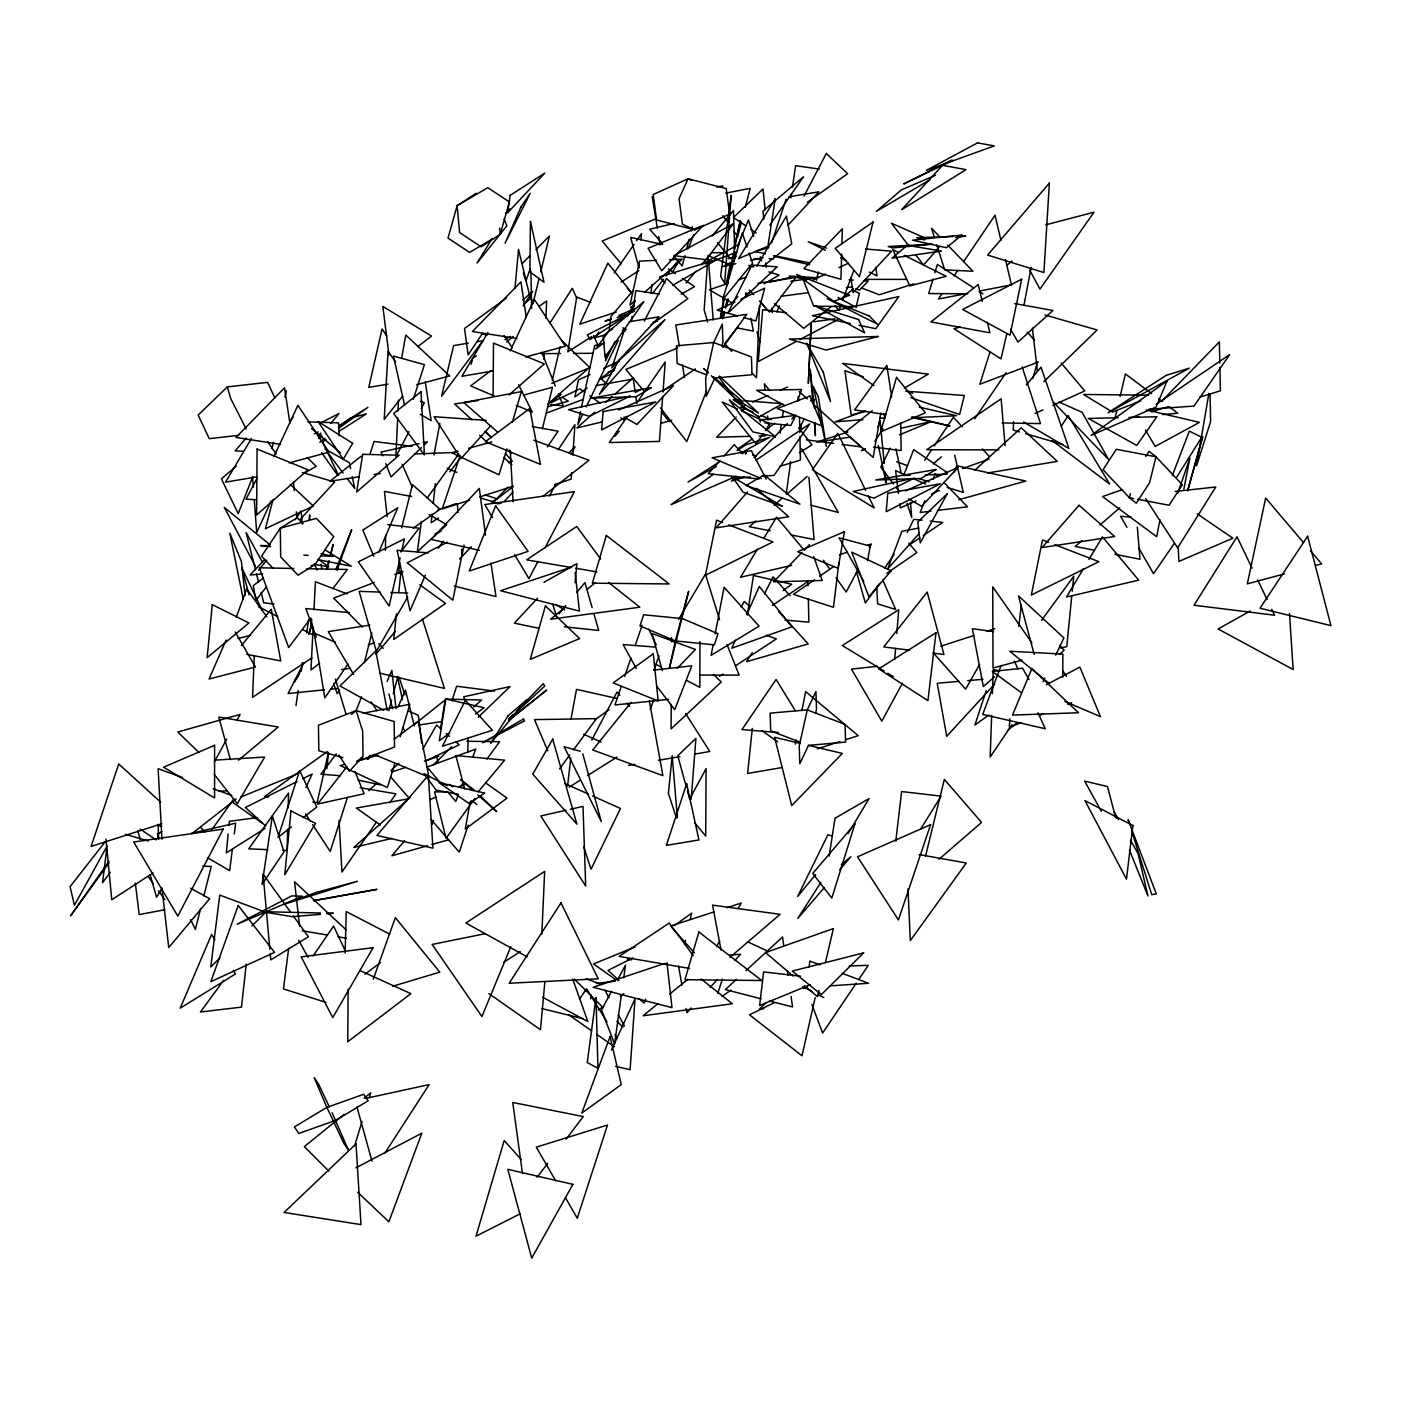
<?xml version="1.0" encoding="UTF-8"?>
<svg xmlns="http://www.w3.org/2000/svg" width="1401" height="1401" viewBox="0 0 1401 1401"><rect width="100%" height="100%" fill="white"/><g stroke="black" fill="none" stroke-linecap="round" stroke-linejoin="round"><path stroke-width="1.5" d="M699.94 641.588L699.835 687.348L686.472 680.343M671.202 704.948L671.097 728.87L721.252 682.007L713.477 674.371M671.517 641.903L671.534 637.56M348.149 989.281L347.728 1041.766L410.878 993.659L360.075 970.578M493.099 396.325L493.502 343.122L544.359 363.857L509.053 394.959M1062.694 677.384L1062.904 654.092L1009.823 651.255L1049.367 683.548M385.45 550.47L385.608 535.27M311.722 619.26L311.512 627.928L311.004 619.33M467.759 752.547L468.074 738.187M287.643 829.217L287.135 850.495L282.862 850.302M288.168 807.939L288.536 793.036L248.713 848.848L267.924 849.671M345.119 952.995L346.257 911.578L389.583 934.082M841.651 254.036L840.933 279.272L803.824 268.694L842.351 228.801L841.948 243.529M991.645 715.456L990.174 757.013L1012.082 724.562M992.398 693.583L993.256 669.52L999.684 670.816M1013.571 421.631L1013.238 430.089L1019.42 431.893M254.299 655.808L252.548 697.295L311.933 657.822M759.552 305.716L756.47 377.762L752.127 373.121M398.917 573.202L399.39 562.291M541.837 934.012L544.656 871.369L465.868 923.014L527.074 956.848M397.709 417.568L395.87 456.603L409.074 431.596M398.007 411.071L398.514 400.231M543.921 359.374L544.218 352.894M545.847 318.342L546.67 301.075L539.508 306.031M313.141 626.895L310.987 669.906L319.656 663.251M313.999 609.698L315.4 581.748L347.238 593.936M571.59 472.61L571.135 479.142L554.481 484.518M572.799 455.185L574.918 424.678L558.193 449.686M1009.876 718.818L1009.298 727.364L1021.364 722.583M639.329 263.668L639.014 267.959L630.643 237.434L662.673 244.474M641.045 240.044L641.518 233.599L636.544 240.744M662.708 396.325L659.416 441.438L609.295 442.523L626.702 417.463M663.023 392.035L665.23 361.966L636.632 403.138M691.201 799.2L695.912 738.362L677.769 755.769L686.315 786.924M894.696 659.328L895.572 648.54M896.798 633.445L898.724 609.733L842.281 645.546L884.189 671.044M514.973 288.308L518.545 249.431L530.349 298.571L523.886 304.262M544.831 982.294L540.471 1029.735L488.861 993.589M575.093 582.711L576.897 563.64L543.903 582.343M228.153 833.91L226.314 852.841L264.929 828.499M228.976 825.504L229.396 821.301L256.978 817.641M590.609 998.878L591.012 994.675M1071.818 595.495L1066.756 646.667L1060.487 647.945M1072.255 591.222L1073.726 576.301L1041.538 620.363M752.302 728.467L747.626 773.457L782.021 767.538M396.448 613.848L393.734 639.451L445.536 603.428L419.845 584.812M398.725 592.518L400.984 571.17M432.103 514.062L431.158 522.748L438.478 517.967M433.259 503.204L435.361 483.643M650.957 293.177L651.868 284.718M246.226 964.151L241.497 1007.126L200.466 1011.995L223.652 980.35M326.818 768.554L328.499 753.37M567.58 786.136L570.767 758.029M809.113 967.163L809.813 961.086L819.935 964.904M895.799 841.16L901.614 791.53L941.104 796.153L920.439 829.445M1018.79 626.387L1021.364 604.707M780.164 433.154L781.198 424.713M838.831 562.992L833.472 607.281L793.439 594.357L814.384 579.874M606.3 354.435L605.512 360.775L615.074 341.564M609.155 331.196L610.959 316.398L633.497 290.147M106.704 849.199L102.501 882.77L110.259 872.385M232.391 849.059L229.659 870.616L207.628 857.815M234.3 833.963L235.666 823.175L191.639 833.227M288.676 948.302L283.457 988.931L325.908 1002.363M786.259 494.08L790.619 461.647M421.438 521.4L417.305 551.731L446.359 525.165M621.361 994.938L614.601 1043.903L601.519 1009.981L611.501 991.295M623.725 977.916L625.494 965.131L617.491 980.087M631.448 320.671L632.079 316.381M632.692 312.09L635.826 290.672L659.503 294.052M790.917 197.821L791.547 193.531M792.476 187.104L795.593 165.686L819.287 169.066M295.979 705.596L298.185 690.588M301.022 671.289L302.283 662.708M306.644 633.059L308.605 619.837L308.22 622.394M829.164 856.081L835.014 818.254L869.11 798.517L848.148 833.613M747.311 615.109L753.493 575.478L791.74 584.252L783.124 590.592M440.579 728.397L445.29 699.117L481.716 699.975L473.556 707.05M724.019 296.697L720.499 317.589L724.37 298.623M726.138 284.158L730.481 263.055M1208.87 393.488L1196.559 465.868L1210.622 421.631L1210.079 393.576M782.353 417.253L783.457 410.791M880.791 413.102L873.156 457.409L844.891 432.471L872.315 410.703M401.579 358.463L405.8 335.067L449.703 375.906L416.535 384.785M867.569 560.698L870.231 546.11L839.041 537.791L863.787 581.573M470.316 801.144L465.237 829.112L507.039 798.08L485.692 782.914M433.96 455.027L439.844 423.33M571.083 718.643L576.511 689.362L616.598 698.363M1023.956 305.173L1031.154 267.328M713.144 644.688L711.113 655.335L759.097 626.159L724.089 587.264L715.158 634.058M1159.958 519.824L1156.683 536.688L1102.517 496.567L1122.639 489.562M1183.827 489.212L1189.887 458.18L1177.716 493.292M795.26 744.141L796.083 739.938M801.915 710.517L805.645 691.604L858.2 735.665L845.941 739.623M726.681 306.626L728.205 298.956M464.029 545.042L452.821 600.153L407.183 562.799L447.444 542.152M726.961 285.962L740.288 220.605L733.914 248.205M580.522 411.754L577.79 424.556L582.501 414.749M581.433 407.481L594.672 345.539L604.531 343.315M721.988 346.117L722.934 341.879L722.321 324.139L713.687 342.527L705.631 378.655L706.227 396.378L714.878 378.007L752.022 374.732L751.426 356.992L713.687 342.527L676.543 345.784L677.138 363.524L706.927 374.943M815.575 713.494L816.52 709.239L815.925 691.499L807.274 709.887L799.218 746.015L799.813 763.755L808.465 745.367L845.609 742.11L845.013 724.37L807.274 709.887L770.13 713.144L770.725 730.884L800.514 742.32M815.172 997.582L802.002 1055.776L749.482 1014.797L774.56 1002.573M328.534 752.407L317.116 802.545L312.913 802.055M400.108 557.773L389.145 606.003L358.341 561.836L404.399 538.912L401.544 551.486M684.529 944.502L685.474 940.334M690.238 919.441L691.674 913.172L674.284 925.641M818.99 990.367L817.501 996.741L804.507 985.709M825.417 962.68L833.35 928.6L765.506 952.575L793.124 976.042M1006.899 333.438L1000.979 358.884L953.976 328.762L960.175 326.993M552.274 380.266L560.172 346.695M1114.881 418.846L1116.807 410.668M1120.152 396.395L1125.423 373.944L1151.604 393.576M816.468 280.218L818.412 271.969M855.923 307.817L859.356 293.387L851.633 289.622M327.239 569.209L329.235 560.925M330.724 554.726L333.21 544.394L330.373 554.849M471.174 364.295L472.68 358.008L476.463 355.854M542.415 428.706L552.467 387.271L523.361 395.17M539.14 278.291L532.94 303.719L530.384 295.558M540.698 271.934L549.49 235.928L535.918 249.676M925.588 855.871L944.344 779.429L981.558 822.405L938.933 859.338M1130.379 493.73L1129.399 497.723L1136.281 503.204L1149.591 482.75L1156 456.814L1149.1 451.332L1145.773 456.446M401.649 527.879L412.472 484.588L440.002 509.316L413.313 528.142M271.934 448.6L273.475 442.418M284.858 396.991L286.399 390.809M364.418 662.638L371.825 632.954M200.658 908.478L195.352 929.493L190.711 919.686M203.846 895.887L211.271 866.466L202.795 866.151M741.497 221.953L737.679 236.646L733.984 231.393M745.297 207.243L750.2 188.347L725.665 193.145M273.037 499.439L265.402 528.755L313.316 506.076L290.305 484.431M684.914 255.612L682.217 265.91L673.741 256.33M686.525 249.448L689.222 239.151M691.358 230.92L692.444 226.787M1187.593 490.7L1202.671 436.657L1187.75 490.735M388.813 710.57L391.597 700.08M393.278 693.793L397.761 677.033M311.652 623.848L308.815 634.32L311.898 624.338M326.398 569.489L328.675 561.118M476.182 193.25L457.111 205.754L459.598 232.548L481.173 246.839L500.245 234.335L509.351 201.954L487.776 187.664L457.111 205.754L448.005 238.117L469.58 252.408L493.029 238.59M1032.782 378.655L1037.423 362.229M400.196 736.768L409.845 704.3L362.877 713.232M512.381 422.034L521.417 391.579L463.784 402.542L497.373 431.911M722.443 318.482L724.282 312.283M725.508 308.15L727.977 299.867M933.031 278.992L928.688 293.545L967.741 293.807M934.887 272.74L937.357 264.421L973.818 288.011M354.541 1146.036L362.053 1121.43M369.549 1096.843L370.792 1092.745L364.155 1098.139M394.819 763.492L387.376 787.502L340.25 765.576L344.471 764.421M507.022 448.793L498.949 474.799L451.84 452.856L458.145 451.14M990.069 351.651L979.842 384.242L1038.264 362.036M370.074 453.959L374.032 441.455L411.999 446.341M451.998 700.815L456.621 686.227L494.588 691.113M347.448 797.397L330.233 851.458L312.616 824.646M413.295 399.338L424.415 364.663L393.453 356.064L404.521 404.942M721.708 317.782L723.687 311.6M725.018 307.484L727.644 299.254M717.732 993.362L722.391 979.159M986.234 690.605L974.886 725.07L988.913 714.965M468.162 825.171L459.265 852.141L431.105 819.48M625.039 328.114L611.817 367.92L659.135 316.801L629.172 321.775M771.601 242.933L786.136 199.135M460.176 455.395L442.226 508.966L469.282 500.297M621.221 686.595L614.969 704.966L668.435 699.362M624.706 676.385L630.958 658.015M635.143 645.756L642.096 625.336M722.811 318.692L724.895 312.598M797.519 401.019L801.512 389.496L756.575 390.319L784.77 405.554M525.953 280.865L530.173 268.887M653.899 670.238L658.978 655.843M877.954 427.007L880.126 420.86L884.241 463.556M373.244 979.246L395.345 917.673L439.774 972.154L392.665 986.251M337.046 570.26L351.669 529.771L335.75 569.717M432.103 824.471L433.557 820.426M236.314 617.07L246.699 588.963L266.838 616.825M840.477 306.224L838.989 310.199L834.733 305.523M842.702 300.252L853.804 270.393M1001.085 665.475L982.714 714.405L1045.286 728.748L1038.001 712.811M458.057 795.47L455.763 801.512L447.567 791.653M461.139 787.397L462.68 783.369M472.697 757.153L475.762 749.08L427.095 767.012L439.389 781.811M954.396 471.857L956.725 465.745L1025.812 481.051L958.722 499.754M776.925 311.968L779.254 305.873M1172.322 475.569L1189.309 431.14L1201.725 437.235L1176.455 477.601M650.152 709.431L654.022 699.432M924.73 500.787L920.194 512.451L930.947 511.172M933.031 479.422L935.29 473.591L938.215 476.62M356.099 710.78L361.563 696.805M688.276 248.695L693.793 234.58M706.454 391.177L686.77 441.578L660.449 407.901M252.495 477.356L238.223 513.642L221.411 478.879L236.244 466.06M733.564 255.893L735.21 251.9M737.697 245.893L748.414 219.939L753.703 236.296M510.77 946.761L481.926 1016.531L432.138 944.449L485.114 933.696M745.455 454.204L747.153 450.176L743.616 452.716M378.725 552.397L397.779 507.775L362.806 530.068L373.734 556.144M387.079 681.516L391.877 670.379L395.975 708.748M425.344 575.163L410.038 610.731L397.096 550.295L428.443 552.905M398.077 706.892L405.467 690.028L414.293 726.016M226.086 640.152L209.029 679.03L255.472 666.999L235.245 632.061M368.06 759.202L369.794 755.279M735.35 640.222L731.795 648.19L792.038 626.79L759.254 586.511L746.856 614.374M271.216 500.945L256.698 532.555L254.317 500.192M611.414 1050.085L635.021 998.948L630.1 1069.716L615.494 1066.301M305.821 787.625L312.178 774L302.634 778.781M645.791 999.158L643.97 1003.046L639.294 998.79M273.896 456.691L297.905 405.309L329.007 452.103L289.271 462.873M510.297 350.775L534.306 299.411L565.409 346.205L525.655 356.975M1042.957 681.744L1044.778 677.944M1055.706 655.09L1063.902 637.945L1018.474 595.88L1034.183 654.39M586.266 406.903L618.331 340.215M627.49 316.573L635.126 301.197M794.997 417.008L790.777 425.501L764.911 422.892M907.218 532.555L913.785 519.368L922.051 520.244M764.421 594.042L773.002 576.844L790.094 595.723M890.283 448.145L880.809 467.163L893.593 484.028M303.877 662.726L288.098 693.548L324.402 689.817M549.472 496.094L555.374 484.711M571.083 454.379L575.005 446.796L568.894 452.733M644.267 321.092L666.526 278.466L687.856 298.693L651.167 324.717M538.002 561.258L528.93 578.666L514.587 554.586M545.077 547.738L574.357 491.681L484.799 504.57L492.522 517.529M804.051 196.087L826.31 153.48L847.623 173.706L807.449 202.217M799.411 428.233L804.472 418.636M812.545 403.26L814.576 399.425L810.566 400.774M858.305 568.981L846.186 592.028L836.047 577.895M869.426 547.861L871.44 544.008L867.447 545.374M256.838 478.687L245.998 499.194L256.523 499.684M421.263 408.497L424.31 402.735L420.388 401.351M591.8 739.956L617.035 692.041L619.855 695.211M214.458 761.741L226.752 739.045M237.014 720.114L240.079 714.44L177.769 732.023L198.854 752.425M689.87 798.57L706.086 768.641L705.701 836.064L694.756 822.93M902.489 683.145L881.807 721.182L851.475 669.1L877.289 666.263M107.141 846.011L74.446 905.204L70.05 886.693L105.005 842.001M673.391 270.638L678.697 261.059M716.524 946.621L719.746 940.947M738.012 908.724L741.234 903.05L726.681 907.778M979.579 664.547L965.604 689.169L933.189 652.796M422.839 749.08L436.587 725.018L441.438 729.256M741.076 607.036L744.264 601.484L749.097 605.722M339.392 690.045L337.273 693.775L333.526 683.618M407.779 596.914L376.309 651.342L359.111 591.327L380.284 592.08M301.863 668.872L294.298 681.867L299.166 674.634M756.803 266.208L786.434 216.104L791.74 243.809L763.107 266.243M251.497 438.425L225.508 482.172L256.821 476.848M487.898 332.527L461.91 376.274L493.222 370.95M162.078 888.059L156.562 897.305L150.117 874.469M678.557 619.33L705.456 574.2L719.536 619.627M757.416 549.087L740.569 577.265L791.565 565.391M764.158 537.809L776.504 517.144L804.419 550.435M1083.323 568.824L1066.476 597.001L1138.715 580.172L1102.412 536.881L1088.945 559.437M626.492 416.447L624.268 420.142L620.818 417.708M491.733 239.151L477.076 263.038L506.847 225.859L504.132 218.924M752.249 652.691L746.54 661.692L808.219 643.935L778.448 611.274M874.889 441.385L883.015 428.724M820.933 882.35L797.729 918.513L824.278 887.639M550.05 322.843L572.308 288.308L576.739 298.15M598.875 332.072L595.32 337.571L605.652 334.821M384.802 1153.251L429.144 1084.602L365.766 1098.402M1061.275 426.254L1068.21 415.607L1109.68 484.081L1052.028 440.474M295.261 519.736L301.057 510.91L302.336 523.974M523.151 305.891L532.678 291.461L522.766 299.972M109.015 862.876L70.61 915.816L108.998 861.23M303.054 523.729L297.275 517.652L280.305 528.177L280.69 556.95L298.028 575.181L314.997 564.656L333.753 536.618L316.398 518.37L280.305 528.177L261.549 556.215L273.125 568.368M924.642 460.246L931.84 449.493M934.239 445.921L953.433 417.253L962.119 426.745M482.469 333.508L468.109 354.803L464.537 328.464L506.426 298.045M942.05 293.65L938.442 299.008L966.357 293.597M954.081 275.822L957.689 270.481M963.713 261.549L995.008 215.194L1000.979 240.517M884.644 568.246L894.136 554.218M856.291 983.134L822.632 1033.045L811.88 1004.464M858.69 979.579L868.305 965.324L849.146 965.99M974.676 418.846L1006.146 372.596M547.353 446.937L558.123 431.193L532.275 426.569M579.436 999.211L586.546 988.791L606.948 1021.749M348.043 663.986L324.787 697.908L314.209 633.077L335.399 642.271M313.018 956.147L333.578 926.096L345.469 951.191M1174.161 543.57L1153.513 573.692L1138.628 547.756M763.055 433.907L756.102 444.012L722.145 402.052L737.451 409.022M765.366 430.545L770.007 423.803L741.287 410.756M376.274 822.282L341.932 872.035L339.077 820.356M389.776 802.72L395.905 793.842L360.18 787.712M614.181 272.967L634.075 244.334M812.317 469.93L837.833 433.277L865.573 490.245M769.814 225.018L803.491 176.789L763.055 211.008L763.755 219.467M438.303 548.211L443.241 541.206M427.165 498.108L458.635 454.064M211.604 829.987L233.967 798.763M722.846 347.518L746.733 314.349L675.825 324.962L679.292 345.977M474.676 798.728L446.043 838.288L434.555 791.863L447.444 791.863M486.918 759.132L499.597 741.689L466.778 741.252M559.524 768.886L569.717 755.034M573.517 749.833L596.423 718.643L534.464 719.606L547.809 750.866M879.81 583.359L865.328 602.955L856.536 571.906M310.829 618.051L288.676 647.542L259.378 567.79L293.702 568.456M332.983 588.56L347.325 569.471L306.574 568.701M449.966 471.734L460.526 457.812M336.31 753.913L320.917 774.175L340.443 775.769M537.038 1177.383L547.616 1163.495M566.109 1139.171L583.271 1116.579L512.731 1102.447L522.485 1173.6M400.844 551.889L419.074 528.195L387.814 524.639M652.919 292.862L663.549 279.289M666.193 275.892L678.154 260.621M290.462 420.528L293.142 417.113M346.94 766.697L317.607 804.034L364.102 793.754L355.048 771.653M738.169 326.538L724.632 343.648L731.865 351.406M402.63 396.115L384.207 419.389L388.059 351.371L395.572 361.826M266.488 586.879L255.91 600.241L253.283 585.653L263.493 577.895M631.133 702.339L592.711 749.973L662.883 775.646L649.328 700.763M258.625 570.154L266.698 560.242M815.627 874.522L797.677 896.43L827.886 834.786L832.071 835.872M241.357 645.598L271.286 609.26L280.76 660.939L246.594 654.285M318.57 438.215L321.302 434.923M330.846 423.382L339.024 413.488L321.95 422.279M1026.25 385.012L1041.031 367.15L1068.91 448.478L1023.641 422.034M559.017 613.726L565.829 605.53M576.739 592.413L584.935 582.588L592.115 607.561M478.231 791.793L504.623 760.148L455.85 755.524L464.659 788.868M712.181 235.911L733.476 210.588L734.614 249.36M686.052 283.02L695.859 271.391M701.463 264.754L711.253 253.126M614.969 436.254L619.207 431.228M404.574 840.705L391.895 855.766L427.603 845.714M246.243 437.883L235.175 450.877L243.581 451.315M375.731 654.407L395.415 631.291M426.955 776.907L376.922 835.434L432.944 848.165L428.338 775.278M839.654 869.758L850.827 856.764L841.248 864.68M939.633 246.629L923.522 265.017L915.816 254.982M747.451 492.014L716.156 527.827L788.728 516.759L756.382 488.354M919.336 533.326L887.779 568.806L901.894 531.277L918.758 528.089M737.749 296.609L732.093 302.949L709.344 289.779L727.96 283.422M719.799 460.806L708.276 473.713L758.992 479.019M724.124 455.955L734.212 444.66L742.88 453.854M505.498 213.67L509.806 208.872M490.788 425.694L460.964 458.617L434.065 416.71L486.34 420.388M362.159 757.223L349.374 771.338L338.849 754.929M703.355 225.246L661.745 270.708L648.068 248.327L701.376 226.069M691.236 1007.949L686.893 1012.695L686.122 1008.457M710.114 987.407L717.365 979.492M734.789 960.526L740.586 954.204L729.693 955.149M994.622 684.126L946.726 736.296L937.199 683.25L959.002 681.376M300.252 519.281L334.699 482.067L302.336 472.47M787.852 225.351L818.92 191.814L788.938 196.788M537.354 598.385L514.36 623.147L539.192 628.366M504.202 501.505L512.994 492.171M264.842 559.454L250.079 574.97L262.74 573.955M677.261 668.347L695.439 649.469L652.025 633.48L662.288 670.624M459.616 558.946L471.436 546.74M736.173 417.06L716.699 437.217L750.551 436.289M742.145 410.861L745.139 407.761M802.02 552.362L773.58 581.8L822.229 580.487L813.753 556.565M805.015 549.262L809.515 544.621M508.038 487.04L494.641 500.84L513.484 486.322M736.015 476.428L731.48 481.086L744.019 477.268M754.106 457.777L787.309 423.592M791.828 418.917L794.857 415.817M513.361 714.475L508.861 719.098L544.726 686.14L543.29 683.653L516.356 711.393M1154.477 408.707L1151.464 411.824L1168.171 406.728M1162.024 400.931L1219.36 341.879L1219.816 363.157M522.328 263.406L529.876 255.788M433.434 764.946L451.612 746.698M219.939 957.846L210.78 966.953L219.747 895.081L265.7 912.279L251.97 925.938M765.541 1003.116L759.535 1009.053L763.755 1008.615M1043.885 381.65L1097.123 329.971L1044.953 314.962M274.929 398.112L267.556 382.368L227.312 386.904L198.154 415.046L209.239 438.653L238.87 435.308M421.386 447.655L391.019 476.953L385.678 463.538M424.415 444.712L427.463 441.788L423.242 442.716M478.161 717.33L510.052 686.56L463.696 696.805L465.22 700.64M1059.454 654.582L1064.112 650.117L1059.699 645.423M736.471 979.352L725.35 989.579L761.058 998.808M745.997 970.595L782.546 937.006L783.754 945.482M974.781 470.298L1021.241 427.778L1057.282 461.402L987.425 472.995M368.761 790.619L376.676 783.439M390.932 770.515L398.847 763.317M594.549 412.244L576.879 427.97L602.29 421.894M605.81 402.245L612.237 396.536M615.459 393.663L633.129 377.955L635.248 392.508M410.055 797.467L353.788 847.482L391.912 838.376M547.773 404.153L588.543 368.2L551.766 383.314M634.898 300.777L630.012 305.068L639.556 261.129L656.596 260.341M644.67 292.161L682.164 259.15L669.38 259.745M755.945 520.979L749.342 526.706L770.217 530.839M774.088 505.201L782.336 498.038M787.274 493.747L807.081 476.55M1081.852 540.716L1075.25 546.443L1094.041 550.155M1099.995 524.955L1119.784 507.757M933.241 463.889L941.384 456.814M506.637 342.107L513.239 336.433M994.622 676.788L983.309 686.508L972.382 628.716L993.484 631.588M729.939 957.356L780.094 914.328L712.549 905.116L721.042 950.071M367.255 759.307L372.176 755.104M238.573 760.165L278.239 727.014L218.784 717.067L230.324 759.622M673.426 641.938L676.736 639.171M561.171 394.364L551.223 402.595L578.28 389.618M1007.757 730.341L1016.023 723.494M351.458 714.44L356.099 710.622L394.136 721.497L394.522 746.996L358.849 760.866M356.852 761.636L363.034 756.558L362.666 731.042L356.099 710.622L318.447 725.263L318.815 750.761L342.842 757.626M563.832 608.402L550.575 619.224L639.819 607.193L608.542 582.466M587.037 589.436L595.337 582.676M658.05 1003.589L643.129 1015.778L732.373 1003.746L701.095 979.001M669.643 994.115L687.891 979.211M344.226 1114.303L304.35 1146.613L328.885 1171.166M361.178 456.183L330.023 481.226L359.321 476.743M414.258 724.667L443.784 700.955M1006.986 265.139L1012.1 261.076M509.982 719.238L546.67 690.098L508.475 720.604M319.813 442.296L324.927 438.233M338.552 427.41L350.495 417.953L366.397 413.873L338.849 431.473M831.213 306.609L803.754 328.342L774.438 303.562M843.227 297.1L853.507 288.956M542.993 496.252L589.015 460.246L533.781 440.177M191.867 833.7L236.174 799.008M291.496 826.835L278.011 837.378L299.674 770.62L316.766 807.064L303.281 817.606M417.883 346.572L431.561 336.047L382.841 306.451L388.953 354.961M604.129 342.65L595.67 349.077L608.892 331.004L612.727 329.095M490.77 370.705L470.613 385.94L494.465 396.063M364.908 974.325L380.529 962.54M394.294 739.08L418.199 721.235L428.881 777.082L373.822 754.368M317.432 435.746L320.917 433.137M449.633 733.126L439.319 740.726L445.816 699.011L484.063 707.768L475.464 714.107M722.075 996.409L730.832 990.104M338.464 428.478L367.885 407.358L338.762 425.904M587.159 388.059L574.865 396.886L578.438 379.916L590.049 374.575M599.453 379.251L615.249 367.92M713.529 474.256L671.079 504.675L736.103 476.305M327.274 751.566L264.719 796.433L268.904 796.924M595.057 719.676L608.997 709.729M738.309 448.565L752.284 438.916M766.242 429.249L774.963 423.225M819.638 576.266L833.595 566.617M886.921 573.237L916.849 552.554L908.811 543.15M755.892 460.264L809.638 423.925L774.053 475.359L763.335 476.095M1156.158 404.329L1229.623 354.663L1194.037 406.08L1148.995 409.18M663.268 390.581L695.421 368.918M158.348 833.858L161.833 831.511M772.354 605.425L807.922 581.52L808.027 585.811M909.249 545.007L919.827 537.879M923.347 535.515L942.733 522.45L930.334 521.137M719.536 676.368L723.074 674.021M735.507 665.825L776.347 638.926L766.347 635.231M621.098 282.144L638.874 270.621M153.059 872.946L111.765 899.74L105.968 839.059M503.835 962.259L520.226 951.629M718.888 462.19L687.996 482.049L716.384 466.48M737.066 450.492L746.155 444.642L769.394 437.41L740.989 452.978M322.318 442.016L325.995 439.669M318.763 438.671L322.388 436.341M591.817 336.608L567.825 351.809L576.739 297.047L590.819 302.441M799.516 452.698L811.967 444.835L798.745 427.883M569.174 787.134L580.207 780.199M587.562 775.559L617 757.048M598.157 1009.911L603.673 1006.426M620.223 995.988L623.9 993.677M636.702 391.947L642.253 388.48M930.439 179.503L876.431 211.341L901.351 189.888L935.465 175.265M672.883 285.279L716.787 259.535L659.591 276.925L665.09 282.932M745.42 294.718L751.041 291.443M764.14 283.808L779.131 275.104L768.991 271.864M491.558 502.066L497.18 498.809L485.026 494.921M904.328 388.112L928.32 374.12L842.684 363.384L873.926 385.608M504.92 339.707L510.612 336.468M303.457 473.573L316.241 466.375L307.134 457.391M681.236 294.105L694.546 286.662L682.392 278.344M864.995 448.618L861.317 450.684L865.328 449.02M1250.182 611.011L1218.099 628.979L1293.158 669.52L1289.498 613.55M702.917 263.668L738.765 244.422M634.478 311.162L617.018 317.659M796.066 341.581L758.221 361.528L762.687 309.656L786.259 312.808M799.848 339.585L837.71 319.638M1046.424 684.704L1079.856 667.086L1100.468 716.647L1064.848 701.428M355.959 1167.804L421.841 1133.164L388.883 1221.795L357.64 1192.216M734.282 260.726L723.214 266.488L735.823 263.703M519.964 1213.896L476.007 1236.207L504.185 1140.554L521.382 1159.713M296.907 781.67L245.368 807.519L265.682 825.995M632.849 957.934L608.034 970.385L618.962 980.315M314.384 433.82L318.167 431.928M951.612 160.117L903.785 183.899L952.96 160.239M914.503 478.004L873.874 498.143L853.086 491.488L912.384 478.459M803.491 988.476L807.361 986.602M425.957 760.936L459.195 744.789L455.973 741.97M599.54 379.426L611.134 373.874M812.002 280.55L825.487 274.106M838.971 267.661L848.603 263.055M734.947 301.933L717.119 310.164L737.521 315.855M740.901 299.184L764.683 288.186L755.875 320.952L743.633 317.554M435.168 533.869L441.122 531.119M603.603 368.34L619.084 361.213M1035.094 413.435L1043.027 409.828M1052.957 405.327L1084.724 390.932L1061.205 363.034M694.773 229.852L729.606 214.125L726.243 188.592L688.049 178.768L653.216 194.494L656.579 220.027L694.773 229.852L682.427 224.23L679.065 198.697L688.049 178.768L691.586 180.379M618.787 410.02L673.531 385.573L636.982 424.468L624.093 417.06M905.344 490.963L958.126 467.391L921.578 506.286L908.689 498.879M915.991 500.91L900.335 507.863L899.81 503.73M931.63 493.94L939.458 490.455M430.107 799.603L435.939 797.011M459.283 786.626L465.114 784.035M744.667 405.484L740.761 407.148L752.915 412.122M752.46 402.14L768.046 395.45M779.744 390.424L787.537 387.079M300.444 897.043L237.207 924.187L291.811 895.887L302.406 896.202M610.906 318.745L604.987 321.232L610.994 319.446M618.822 315.435L634.618 308.798M655.808 218.801L602.15 241.042L621.203 263.843M677.506 347.991L625.844 369.426L643.549 390.599M899.442 434.853L931.56 421.526L901.824 428.041M810.216 984.745L759.64 1005.498L763.598 971.909L800.496 976.182M240.762 797.046L298.168 773.597M635.091 946.971L593.516 963.941L615.74 979.632M1140.817 400.861L1112.429 412.069L1083.533 394.469L1148.522 395.17M1039.489 715.421L1043.5 713.827M1067.65 704.265L1071.677 702.672M374.4 582.413L333.648 598.139L362.229 627M394.784 574.568L402.945 571.415M368.235 645.003L374.295 642.691M546.408 413.085L583.149 399.443M864.557 411.088L835.154 421.859L862.771 419.652M705.158 263.808L736.821 252.285M921.753 483.1L927.865 480.928M962.522 468.582L989.018 459.125M738.309 279.885L746.593 277.048M437.742 509.946L456.358 503.589M839.409 554.831L847.412 552.134M391.685 772.056L405.992 767.275M424.398 761.111L438.723 756.33M616.247 312.003L579.804 324.174L607.859 263.125L632.376 293.702M630.415 307.274L634.478 305.926M508.3 462.628L512.381 461.279L505.393 453.451M570.33 567.493L500.577 590.732L579.436 611.099L575.146 572.554M664.932 963.363L593.131 987.285L671.99 1007.652L666.981 962.68M940.754 646.246L974.028 635.441M986.514 631.378L994.833 628.681M670.536 926.026L714.195 911.841M847.798 432.033L816.695 442.086L850.267 437.112M817.308 748.852L839.794 741.602M479.685 496.952L512.994 486.287M161.868 823.718L91.1 846.414L118.735 764L160.747 802.213M913.82 283.878L879.268 294.788L861.37 287.853M779.534 466.445L800.426 460.088L799.918 436.692M1199.519 397.184L1220.411 390.826L1219.903 367.412M661.202 423.242L671.709 420.282M431.806 844.523L448.618 839.794M468.67 448.267L491.804 441.945M357.08 760.971L378.13 755.227M310.987 565.741L314.997 564.656M1021.924 660.204L993.011 668.014L992.731 586.826L1031.924 642.919M1284.472 573.885L1247.31 583.867L1265.663 498.055L1303.455 542.502M1315.451 565.566L1321.651 563.903L1310.443 550.733M736.383 256.33L728.257 258.502L734.719 258.537M756.68 250.937L768.851 247.697M622.184 330.408L626.317 329.305M653.181 322.142L657.314 321.039M547.633 406.745L568.351 401.211L562.134 397.289M1045.794 224.825L1094.023 212.181L1039.98 289.096L1029.682 270.148M865.993 411.211L851.23 414.994L844.891 370.705L863.384 376.851M237.907 638.523L250.481 635.354M674.179 223.407L649.696 229.204L662.428 243.581M769.587 282.249L790.146 277.451M566.109 810.216L540.768 815.96L585.688 886.062L583.009 806.398L570.33 809.27M419.039 443.644L381.107 452.05L382.631 455.868M750.533 260.481L763.142 257.696M608.244 371.983L614.514 370.617M979.246 291.093L1011.452 284.858L1005.463 259.518M164.845 909.739L139.189 914.59L135.337 883.085M596.231 385.573L634.093 378.883M408.899 798.763L356.309 808.044L380.477 825.066M313.964 900.493L376.887 889.372L313.404 900.825M628.471 765.454L634.881 764.351M658.435 760.305L679.835 756.645M694.826 754.071L709.799 751.496L685.597 713.564M388.024 384.137L368.778 387.341L382.053 328.937L386.869 336.152M468.267 343.175L453.644 345.592L441.613 396.15L482.872 340.758L476.603 341.791M955.429 237.715L965.744 236.051L957.198 236.349M369.794 625.126L328.307 631.606L353.612 674.511M373.979 474.501L380.266 473.538M418.899 725.035L441.928 721.515M757.783 283.3L795.873 277.503L769.517 312.073L759.447 301.022M497.005 503.782L501.243 503.134M716.594 186.946L723.039 185.965M478.091 400.546L454.554 403.943L472.119 419.932M341.546 669.555L350.215 668.312M790.794 281.268L818.272 277.345M813.823 321.81L834.961 318.798M780.637 296.364L808.202 292.704M846.344 287.643L852.701 286.785M596.283 983.59L615.389 981.068M760.27 419.985L795.856 415.309M937.392 510.402L967.496 506.829L944.081 482.662M1175.264 491.471L1215.788 486.988L1177.628 547.896L1145.668 498.651M653.602 670.098L691.779 665.878L674.704 709.659L656.701 686.14M330.811 689.169L337.221 688.504M931.945 244.229L892.419 247.942L888.252 246.471L931.84 244.159M1132.236 417.288L1138.75 416.71M1162.602 414.573L1177.803 413.225L1169.064 406.675M967.723 680.623L982.977 679.31M320.391 914.345L292.214 916.657L262.075 911.683L320.426 912.979M326.888 913.802L333.385 913.277L326.906 913.137M879.758 418.286L884.013 417.936M731.164 478.301L750.463 476.97M830.233 985.849L868.585 983.274L842.229 973.327M214.406 760.148L264.631 757.048L237.329 803.684L214.318 774.543M218.556 791.267L227.207 790.794M911.893 417.813L956.655 415.694L919.301 407.166M415.011 453.942L455.623 452.453M952.943 236.489L916.639 237.715L924.678 240.009M910.16 475.342L903.627 475.552L913.715 449.581L947.531 472.873M925.396 474.851L947.146 474.168M759.009 436.061L765.366 435.886M1118.296 417.708L1088.314 418.461L1136.754 445.413L1156.823 416.745L1128.996 417.445M540.961 353.665L560.435 353.525M573.412 353.42L592.886 353.28M711.813 252.705L724.79 252.67M865.415 279.377L906.447 279.377M700.255 675.089L739.15 675.124L727.031 644.688M998.878 449.879L926.691 449.721L1001.12 398.795L1005.077 445.641M754.071 258.677L760.533 258.712M769.131 258.765L773.44 258.8M269.15 545.672L260.463 545.549L270.638 546.635M1002.118 422.927L1040.523 423.61L1022.187 366.957M307.817 421.841L338.447 422.874L339.27 435.676M390.879 592.465L407.831 593.078M303.859 555.164L308.08 555.339M320.706 555.864L333.333 556.407L321.109 553.693M816.976 277.766L789.201 276.015L806.293 279.394M849.006 279.78L853.279 280.06M863.962 280.725L868.235 281.006L859.706 289.972L855.433 289.114M905.852 391.194L964.326 395.485L959.615 414.486L910.86 397.639M655.423 647.104L623.147 644.565L636.264 668.487M739.675 400.283L733.231 399.775L758.869 417.078L782.564 403.698L743.966 400.633M778.238 732.46L741.952 729.571L776.101 679.485L795.453 710.955M865.73 249.028L891.544 251.182L853.069 292.686L850.845 277.608M1131.22 517.197L1120.572 516.251L1126.947 527.371M784.98 620.083L808.867 622.184L808.324 598.647M349.339 612.605L305.803 608.559L316.293 636.965M564.445 626.79L598.7 630.45L593.901 613.813M550.313 404.399L563.272 405.905L558.491 393.979M627.368 959.3L631.553 959.79M909.529 650.169L883.733 646.929L927.217 592.115L943.941 654.477L933.189 653.129M873.541 447.077L901.123 450.597L900.72 422.892M274.001 604.076L263.721 602.763L261.129 592.43M806.381 439.844L833.718 443.381M842.124 444.467L861.055 446.919L849.654 436.727M886.132 414.591L854.592 409.915L886.886 365.398L891.666 396.921M516.987 338.499L472.4 331.529L520.962 281.881L526.286 317.449M280.603 444.397L235.998 437.445L284.561 387.779L289.884 423.365M313.806 564.27L328.64 566.74L318.097 559.209M302.178 930.789L327.501 935.062M338.044 936.831L346.485 938.25M571.415 567.528L526.548 559.857L576.722 526.496L600.679 559.052M575.688 568.263L597.054 571.906M689.607 968.459L619.102 956.393L669.275 923.049L693.232 955.605M919.144 854.575L966.287 863.016L910.317 940.561L907.953 888.882M1014.762 303.579L1052.904 310.479L1017.949 342.072L1010.524 329.2M411.701 496.462L384.452 491.418L387.096 516.654M458.425 794.314L436.201 790.217L423.995 773.597L447.182 785.716M1133.567 498.511L1129.399 497.723L1103.025 469.755L1116.317 449.301L1156 456.814L1182.374 484.781L1169.064 505.236L1137.752 499.299M736.996 327.904L753.37 331.126L750.883 318.307M1114.933 554.288L1139.994 559.244L1137.314 527.039M791.11 534.954L814.086 539.49L808.902 477.251M318.08 559.647L351.336 566.214L325.365 550.138M773.947 255.665L809.936 262.933M754.841 251.567L765.279 253.686M850.425 323.508L812.352 315.733L898.829 296.557L875.8 328.692L858.883 325.242M749.763 265.875L753.913 266.768M358.131 780.112L380.407 784.875M479.405 550.383L431.21 539.403L479.317 488.441L485.534 535.27M483.152 334.068L487.285 335.014M1146.211 409.915L1199.431 422.366L1155.23 446.446L1145.458 430.072M379.741 673.198L444.415 688.399L422.454 619.137M800.006 743.353L774.613 737.311L791.723 805.593L842.316 753.423L808.465 745.367M773.86 256.155L809.603 264.789M911.946 416.798L950.141 426.079L911.841 417.48M541.679 1008.545L582.869 1018.632M454.187 586.038L495.989 596.598L490.928 562.992M769.464 1000.979L792.563 1006.951L791.04 996.356M810.934 505.166L838.288 512.486L801.67 448.81M580.224 751.269L564.165 746.733L601.274 821.581L582.798 753.896M1025.602 433.68L1062.694 444.45M480.806 498.091L499.369 503.572M125.547 834.313L148.243 841.02M918.968 478.634L929.056 481.769M947.199 487.408L963.328 492.416L954.694 455.202M748.729 265.384L752.792 266.68M742.565 451.7L746.575 452.996M752.582 454.94L756.575 456.218M906.517 391.177L912.681 393.226M157.577 825.171L161.64 826.59M826.52 248.135L808.202 241.76L825.417 250.289M896.64 461.735L907.498 465.675M182.655 777.608L158.12 768.694L161.956 839.269M213.337 788.763L231.743 795.453M586.196 978.774L601.87 984.553M1048.543 542.257L1042.502 539.928L1031.329 595.022L1098.909 561.678L1054.585 544.586M722.636 522.503L716.576 520.174L705.421 575.286L773.002 541.924L728.678 524.832M761.006 415.432L771.128 419.582M708.801 255.945L730.271 264.789M761.251 478.547L712.093 457.829L751.356 450.597L766.172 479.124M408.899 711.305L418.321 715.281L421.631 743.02M516.339 405.362L532.257 412.122L518.598 384.715M447.164 468.232L456.849 472.382M925.115 238.082L891.404 223.197L909.389 246.611M1058.858 401.964L1082.132 412.314L1108.541 459.458L1053.605 402.297M583.639 734.247L601.099 742.04M564.656 783.474L588.578 794.174M592.553 795.961L620.468 808.465L591.029 869.233L583.604 846.537M903.592 474.186L895.607 470.561L898.496 493.362M913.557 478.704L925.518 484.133M747.801 941.875L768.676 951.594M840.705 257.872L846.449 260.709M869.408 272.092L877.044 275.874L875.73 267.276M898.496 252.46L892.77 249.606L909.827 285.909L946.148 276.295L904.205 255.315M258.344 606.598L277.661 616.615M302.774 629.644L312.423 634.653M655.913 664.319L661.64 667.314M802.861 986.479L812.387 991.558M818.096 994.605L823.806 997.635M542.555 997.232L587.842 1021.557L572.729 979.141M806.346 280.235L802.633 278.204L813.771 306.241L854.628 306.539L837.921 297.432M190.589 888.234L209.66 898.706L168.75 947.566L162.043 888.864M383.804 710.325L340.005 685.912L375.783 651.01L387.201 710.342M325.067 448.985L349.357 462.698L350.6 468.652M420.23 414.276L431.158 420.58L425.239 381.702M429.144 514.5L446.639 524.622M555.321 604.321L564.638 609.978M887.831 673.251L893.295 676.578M814.139 471.051L874.189 507.915L868.445 496.129M979.281 291.548L982.924 293.895M140.17 829.112L156.089 839.864M1197.225 513.887L1232.88 538.212L1178.906 561.416L1178.153 546.408M745.735 225.841L733.494 217.505L762.985 188.995L765.174 209.922M750.971 229.414L756.225 232.986M668.487 268.834L675.44 273.598M568.788 1014.849L591.607 1030.803M596.879 1034.481L614.444 1046.74M579.401 388.532L584.567 392.192M589.751 395.835L600.101 403.12M761.636 730.464L777.625 741.759M232.566 802.3L261.619 822.807M449.266 784.35L452.716 786.854M471.717 800.654L476.9 804.419M1021.504 692.777L992.363 671.482L1022.572 668.207L1028.999 679.52M1158.592 398.812L1162.094 401.439M474.133 790.006L460.544 779.464L473.083 790.672M270.288 545.024L224.265 507.355L255.437 566.302M311.477 428.443L340.355 452.733M708.538 372.631L703.652 368.481L708.223 372.859M713.424 376.781L742.793 401.667L741.759 404.959L711.27 375.766M446.271 733.494L449.511 736.313M477.794 794.857L496.602 811.652L480.298 795.68M799.183 391.597L807.326 398.865M813.841 404.696L844.768 432.366M484.886 431.561L491.278 437.375M479.545 435.378L487.636 442.734M503.782 457.426L511.873 464.782M346.117 929.844L294.56 881.807L299.586 926.201M719.484 376.063L758.396 413.085L734.387 397.902L718.731 376.887M561.661 340.408L589.821 367.657M600.766 378.252L605.46 382.788M574.235 979.071L603.183 1007.669M616.878 1021.206L622.972 1027.231M378.778 643.724L383.279 648.278M940.404 237.505L931.525 228.31L934.169 236.611M947.794 245.175L972.907 271.251L944.694 269.868L936.796 244.93M200.361 827.255L204.879 832.019M1027.231 332.16L1034.463 340.058M982.381 448.915L989.614 456.814M627.245 288.063L631.536 292.774M749.395 289.954L753.703 294.7M485.779 431.543L491.383 437.795M671.937 927.62L694.511 952.925M626.877 703.127L629.679 706.297M390.459 776.714L409.127 798.132M661.237 411.771L669.398 421.543M717.557 242.636L729.676 257.731M769.674 390.599L764.403 383.821L765.034 390.249M896.15 487.39L898.706 490.77M402.84 727.977L405.362 731.322M327.641 452.418L343.122 473.048M346.993 478.196L354.733 488.511L352.246 476.585M290.76 912.401L263.073 874.101L269.833 949.142M293.282 915.886L308.378 936.761L270.813 959.86L270.218 953.433M148.313 876.676L153.409 883.768M158.506 890.843L164.88 899.687M823.385 560.242L829.725 569.069M760.55 301.408L766.89 310.286M321.617 452.628L337.764 475.412M722.881 215.631L726.576 220.885M504.045 335.68L512.486 348.008M267.644 441.578L276.085 453.906M1062.869 670.974L1066.459 676.245M371.09 701.866L377.062 710.727M305.576 813.928L310.269 821.074M246.173 428.986L230.71 398.532L227.312 386.904M614.899 1034.568L617.158 1038.229M214.896 939.808L211.639 934.414L180.204 1008.177L235.438 973.975L233.284 970.368M1118.541 819.62L1114.198 812.107L1116.615 818.096M1130.449 840.267L1138.032 853.419L1147.944 895.957L1129.469 850.039M555.707 1180.833L536.303 1147.156L607.509 1125.021L577.265 1218.24L565.409 1197.662M622.99 327.676L625.039 331.266M1101.379 811.337L1084.637 781.11L1107.49 786.539L1115.651 817.554M262.617 562.519L246.121 532.538L255.437 569.717M298.693 940.246L308.045 957.373M604.952 990.227L609.05 997.775M618.296 1014.762L624.461 1026.075M509.071 449.879L511.015 453.661M1252.039 568.158L1237.013 536.776L1194.02 605.232L1274.595 615.232L1271.775 609.347M1257.678 579.926L1267.082 599.54M322.212 441.297L338.447 475.167M262.022 610.048L241.795 567.79L249.063 594.847M329.375 1107L318.552 1084.094L314.139 1077.597L326.871 1107.368L344.016 1143.619L348.429 1150.116L332.09 1112.727M648.821 629.067L656.228 644.828M1014.342 661.062L1017.984 669.013M593.569 335.522L597.999 345.364M882.665 579.891L895.659 609.453L877.604 603.901L876.816 587.142M402.157 464.256L412.367 487.53M541.749 352.281L555.304 386.046M314.56 563.815L316.906 569.944M758.291 415.957L760.41 421.946M885.362 417.586L883.996 413.698L884.837 417.971M747.083 247.101L742.267 233.074L722.601 299.832L752.565 263.16L749.132 253.126M399.11 677.278L404.907 694.843M907.042 503.292L911.718 517.582L910.492 502.434M676.42 817.939L668.382 793.404L672.165 755.752L677.401 817.764M760.305 256.733L761.636 260.814M552.695 604.129L556.652 616.563M1129.451 823.876L1128.138 819.708L1156.298 893.908L1151.727 894.679L1131.413 830.128M523.379 273.107L525.918 281.268M335.399 679.1L346.082 714.317M436.096 755.472L437.953 761.776M707.61 321.967L704.16 309.884L708.065 255.42L713.232 320.023M137.806 830.881L140.153 839.181M356.94 1106.965L371.983 1161.166M756.978 331.792L759.85 342.212M687.453 791.075L689.73 799.393M256.471 573.85L258.537 582.098M388.935 693.985L392.648 708.836M982.259 301.303L978.196 284.491L930.912 321.932L989.894 332.79L987.355 322.3M895.887 448.81L901.316 473.626M397.394 676.333L402.49 699.659M878.357 445.553L886.08 482.767L885.047 472.102M243.301 599.435L229.799 533.133L241.41 561.486L245.087 595.407M745.875 292.651L746.715 296.924M678.504 966.007L681.937 985.113M320.987 564.323L321.757 568.613M682.427 364.89L684.511 377.499M652.13 196.595L657.332 228.118M658.733 236.524L660.116 244.93M157.455 833.542L158.103 837.605M635.861 396.658L636.772 402.893M787.397 970.928L788.01 975.166M765.646 263.055L766.224 267.381M771.776 308.395L772.354 312.703M1032.362 328.009L1037.423 371.125M767.573 415.957L767.993 420.247M768.413 424.538L768.834 428.811M293.457 482.172L294.28 490.63M296.347 511.803L296.977 518.16M457.304 503.782L458.127 512.451M461.647 549.297L462.277 555.794M798.167 396.553L798.57 400.826M800.777 424.345L801.372 430.755M499.667 228.153L500.245 234.335M812.86 403.558L810.146 369.269L814.436 408.059M814.401 422.839L815.417 435.693L814.962 422.944M252.583 476.445L253.371 487.233M510.297 450.492L513.081 501.821M158.155 824.401L158.663 839.497M734.737 253.669L734.86 257.977M799.516 417.533L799.831 432.436M530.961 271.251L531.574 308.325M257.101 449.038L256.611 514.99L307.975 469.773L257.101 449.038M530.419 221.463L529.893 271.794L544.008 282.266L530.419 221.463M811.197 323.456L808.342 383.279L811.197 323.456M309.639 515.165L309.428 519.438L309.639 515.165M1049.384 183.093L1043.885 272.53L987.6 255.07L1049.384 183.093M731.129 195.615L724.702 283.212L720.622 276.452L731.129 195.615M603.166 411.526L601.607 429.897L655.738 401.929L603.166 411.526M887.761 493.345L886.203 511.715L940.334 483.748L887.761 493.345M290.953 810.881L284.788 874.767L315.523 823.333L290.953 810.881M212.269 604.654L207.138 657.682L248.923 622.955L212.269 604.654M935.973 632.709L927.935 700.605L878.707 668.872L935.973 632.709M1132.884 825.522L1126.474 879.127L1084.934 800.584L1132.884 825.522M596.003 997.565L587.264 1062.518L597.947 1068.333L596.003 997.565M272.372 816.118L262.04 884.399L284.035 851.826L272.372 816.118M510.174 195.352L507.477 212.934L544.796 173.111L510.174 195.352M775.208 198.854L767.906 246.261L738.59 258.59L775.208 198.854M362.684 454.344L356.642 491.996L399.127 455.202L362.684 454.344M844.418 531.68L838.113 568.316L797.642 551.749L844.418 531.68M1021.697 279.219L1010.016 335.154L962.627 309.463L1021.697 279.219M675.37 640.94L669.345 668.382L688.662 591.222L675.37 640.94L714.37 644.845L717.995 633.725L682.62 618.664L643.619 614.759L639.994 625.897L675.37 640.94M873.086 221.988L859.514 276.627L835.224 248.38L873.086 221.988M545.392 605.88L530.296 659.346L579.681 638.576L545.392 605.88M606.335 535.462L592.378 583.166L669.17 583.954L606.335 535.462M698.889 931.998L684.931 979.719L761.724 980.507L698.889 931.998M896.535 377.377L880.599 431.858L925.413 412.805L896.535 377.377M854.943 823.876L831.844 898.059L812.738 873.453L854.943 823.876M686.665 783.737L666.368 845.381L698.941 839.952L686.665 783.737M930.597 824.681L898.426 919.932L857.517 856.799L930.597 824.681M238.205 905.536L210.851 981.646L274.596 952.382L238.205 905.536M610.083 1036.547L581.8 1113.059L621.256 1084.602L610.083 1036.547M495.604 505.831L469.23 571.048L528.124 551.364L495.604 505.831M1031.924 668.522L1012.468 715.105L1078.525 712.741L1031.924 668.522M1167.138 380.914L1156.088 407.026L1091.046 435.413L1167.138 380.914M520.892 207.12L505.078 243.214L530.208 193.303L520.892 207.12M465.342 700.377L442.471 746.225L492.381 730.254L465.342 700.377M751.952 265.052L727.977 312.948L777.187 266.838L751.952 265.052M223.232 829.112L177.804 916.096L133.673 842.001L223.232 829.112M947.199 493.817L920.229 542.888L917.813 521.995L947.199 493.817M572.886 1184.353L531.732 1258.133L507.827 1169.345L572.886 1184.353M552.712 739.15L532.783 774.14L576.897 824.138L552.712 739.15M618.874 360.53L599.348 394.469L665.037 319.568L618.874 360.53M373.086 947.706L332.738 1017.581L301.18 956.848L373.086 947.706M352.684 443.294L343.263 459.178L318.045 421.508L352.684 443.294M508.073 715.823L490.63 743.406L526.986 699.502L508.073 715.823M560.978 902.892L509.158 983.239L598.262 978.844L560.978 902.892M1307.641 536.25L1260.024 608.227L1330.95 625.634L1307.641 536.25M643.707 301.775L605.039 357.15L603.271 335.995L643.707 301.775M733.073 224.072L706.174 259.693L673.934 255.63L733.073 224.072M891.211 570.82L868.918 596.756L851.738 552.169L891.211 570.82M1079.05 505.253L1042.064 547.563L1114.636 536.495L1079.05 505.253M942.575 165.3L901.719 209.642L965.99 169.644L942.575 165.3M863.629 952.855L821.319 994.605L792.283 971.086L863.629 952.855M356.012 1143.864L284.088 1212.46L361.003 1224.614L356.012 1143.864M907.305 245.298L891.964 258.187L941.49 251.059L907.305 245.298M961.892 235.07L946.393 247.714L912.506 240.166L961.892 235.07M421 391.72L393.646 413.505L424.398 454.905L421 391.72M529.771 408.514L485.394 441.665L540.453 464.379L529.771 408.514M653.286 653.794L613.218 682.882L658.19 701.025L653.286 653.794M484.553 793.036L469.247 803.649L438.916 782.599L484.553 793.036M629.767 313.474L590.066 339.55L587.387 334.857L629.767 313.474M1166.14 375.38L1107.963 412.787L1189.379 368.13L1166.14 375.38M326.871 1107.368L294.385 1126.947L298.798 1133.444L335.697 1120.345L368.183 1100.766L363.77 1094.269L326.871 1107.368M651.377 387.674L636.282 396.676L591.117 398.182L651.377 387.674M935.973 469.493L920.877 478.494L875.713 480L935.973 469.493M764.158 474.869L746.103 485.534L799.953 504.167L764.158 474.869M523.554 718.958L482.68 742.775L524.534 720.867L523.554 718.958M977.548 142.867L926.324 170.397L994.29 145.914L977.548 142.867M629.907 396.168L589.278 416.325L568.491 409.67L629.907 396.168M214.581 745.297L163.619 767.205L214.581 797.957L214.581 745.297M849.496 295.296L833.665 301.425L796.696 274.543L849.496 295.296M809.918 396.045L777.31 408.532L822.527 426.167L809.918 396.045M316.136 892.437L285.804 903.715L357.413 881.299L316.136 892.437M878.112 336.468L826.117 350.04L789.481 339.06L878.112 336.468M775.453 436.814L752.862 431.876L729.361 399.863L775.453 436.814M858.603 319.551L814.997 305.803L864.627 332.808L858.603 319.551M782.301 506.286L743.02 492.154L732.285 476.83L782.301 506.286M869.303 316.066L827.185 298.746L877.464 324.174L869.303 316.066M823.333 372.263L806.573 343.105L830.513 401.579L823.333 372.263M818.359 396.973L813.245 386.466L826.345 446.411L818.359 396.973"/></g></svg>
